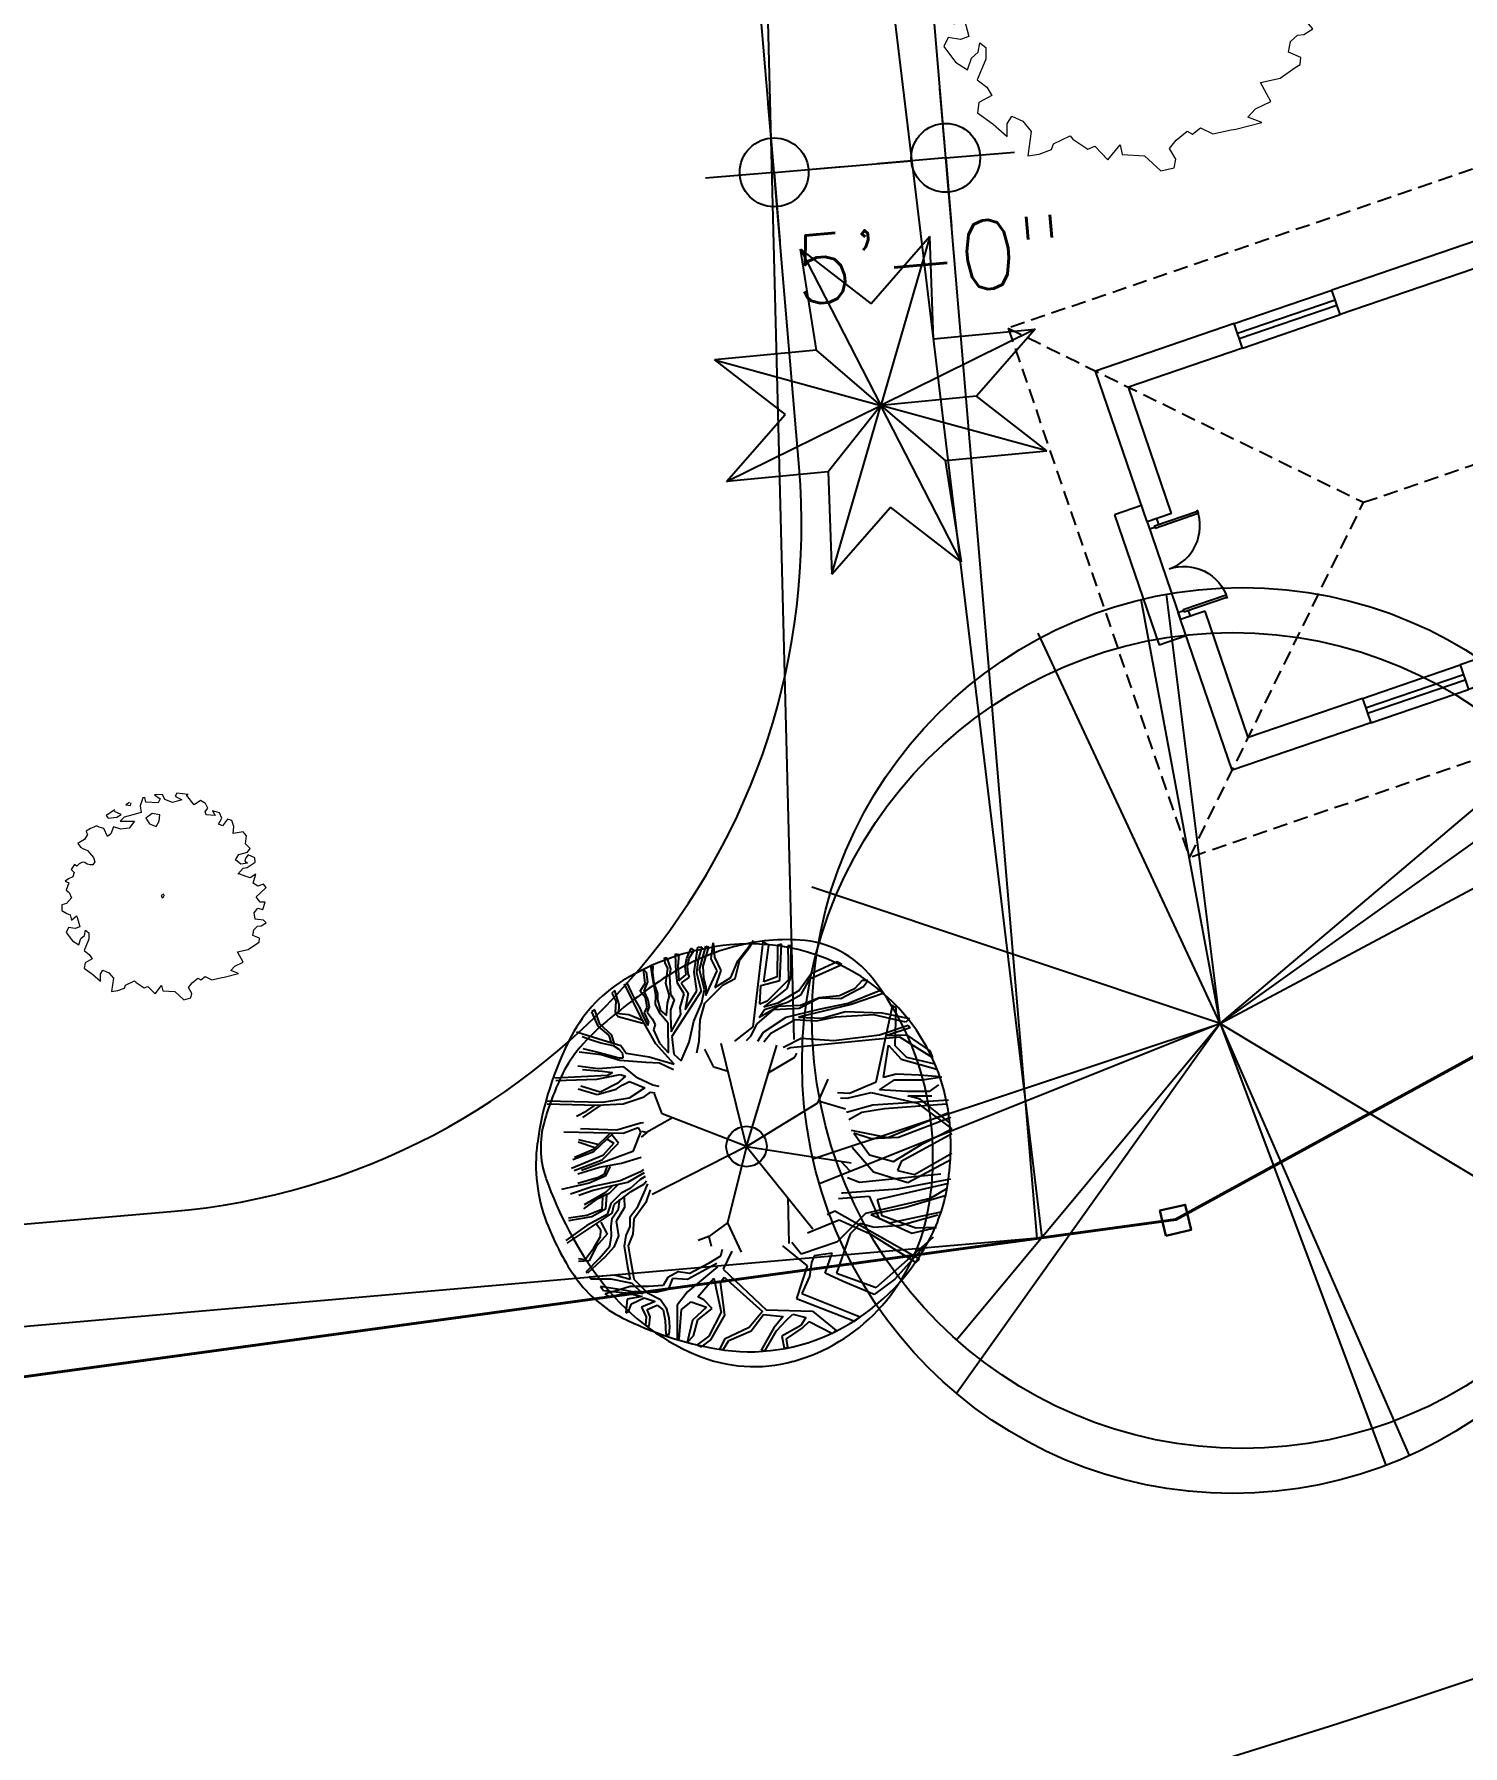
# Model space of a CAD drawing. Extents: x 2080 to 102399, y 2071 to 93424.
# Drawn here: x 82793 to 83291, y 75197 to 75793 of the extents above; entities that cross this region are included whole.
import ezdxf

# ---------------------------------------------------------------- set-up
doc = ezdxf.new("R2010")
doc.units = 0
doc.header["$LTSCALE"] = 20
doc.header["$MEASUREMENT"] = 0
doc.header["$PDMODE"] = 34
doc.header["$PDSIZE"] = 5
doc.linetypes.add('CENTERX2', pattern=[4, 2.5, -0.5, 0.5, -0.5])
doc.linetypes.add('HIDDEN', pattern=[0.375, 0.25, -0.125])
for name, color, linetype, lineweight in [('ASPHALT', 9, 'CENTERX2', 25), ('fence', 13, 'FENCELINE2', 40), ('Mango tree', 96, 'Continuous', 5), ('sappotta', 114, 'Continuous', 5), ('STONE', 2, 'Continuous', 30)]:
    doc.layers.add(name, color=color, linetype=linetype, lineweight=lineweight)
doc.layers.add('correct', color=230, linetype='Continuous', plot=False)
for name, color, linetype in [('DIMLINE', 254, 'Continuous'), ('DOOR', 1, 'Continuous'), ('proposed tree', 3, 'Continuous'), ('Roof lilne', 31, 'Continuous'), ('wall', 13, 'Continuous'), ('WINDOW', 4, 'Continuous'), ('window sill', 5, 'Continuous')]:
    doc.layers.add(name, color=color, linetype=linetype)
doc.styles.add('STYLE1', font='romans.shx')
doc.linetypes.add('FENCELINE2', pattern='A,0.25,-0.1,[132,ltypeshp.shx,S=0.1,R=0,X=-0.1,Y=0],-0.1,1', length=1.45)
doc.dimstyles.get("Standard").update_dxf_attribs({"dimtxt": 24, "dimasz": 12, "dimexe": 0.18, "dimexo": 0.0625, "dimgap": 0, "dimtad": 1, "dimzin": 1, "dimdsep": 46, "dimlunit": 4, "dimtxsty": 'STYLE1', "dimblk": 'BLK', "dimcen": 0, "dimse1": 1, "dimse2": 1, "dimclrt": 3, "dimazin": 0, "dimtfac": 1, "dimtix": 1, "dimtmove": 2, "dimatfit": 3, "dimldrblk": 'BLK', "dimfxl": 1, "dimtolj": 1, "dimtzin": 0, "dimarcsym": 0})

# ---------------------------------------------------------------- blocks, each defined once
blk = doc.blocks.new('NEEM')
at = {"layer": 'sappotta', "linetype": 'Continuous'}
for p, q in [((0.003, 1.132), (-0.083, 1.127)), ((-0.083, 1.127), (-0.023, 1.083)), ((0.03, 1.077), (0.003, 1.132)), ((0.162, 1.144), (0.142, 1.112)), ((0.283, 1.13), (0.162, 1.144)), ((0.267, 1.123), (0.283, 1.13)), ((0.351, 1.016), (0.267, 1.123)), ((-0.359, 1.043), (-0.396, 1.016)), ((-0.396, 1.016), (-0.345, 1.011)), ((-0.345, 1.011), (-0.34, 1.039)), ((-0.213, 1.092), (-0.242, 1.007)), ((-0.191, 1.099), (-0.213, 1.092)), ((-0.177, 1.048), (-0.191, 1.099)), ((-0.043, 1.039), (-0.177, 1.048)), ((-0.023, 1.083), (-0.043, 1.039)), ((0.114, 1.043), (0.03, 1.077)), ((0.216, 1.072), (0.114, 1.043)), ((0.142, 1.112), (0.216, 1.072)), ((0.421, 1.063), (0.351, 1.016)), ((0.473, 1.03), (0.421, 1.063)), ((0.501, 0.982), (0.473, 1.03)), ((-0.517, 0.963), (-0.614, 0.901)), ((-0.521, 0.945), (-0.521, 0.945)), ((-0.449, 0.913), (-0.521, 0.945)), ((-0.494, 0.884), (-0.449, 0.913)), ((-0.23, 0.935), (-0.32, 0.906)), ((-0.242, 1.007), (-0.23, 0.935)), ((-0.108, 0.922), (-0.177, 0.872)), ((-0.027, 0.908), (-0.108, 0.922)), ((0.472, 0.942), (0.501, 0.982)), ((0.483, 0.908), (0.472, 0.942)), ((0.551, 0.95), (0.581, 0.9)), ((0.627, 0.928), (0.551, 0.95)), ((0.654, 0.87), (0.627, 0.928)), ((-0.614, 0.901), (-0.589, 0.87)), ((-0.589, 0.87), (-0.494, 0.884)), ((-0.415, 0.884), (-0.459, 0.839)), ((-0.459, 0.839), (-0.303, 0.837)), ((-0.32, 0.906), (-0.415, 0.884)), ((-0.303, 0.837), (-0.361, 0.762)), ((-0.177, 0.872), (-0.139, 0.809)), ((-0.067, 0.78), (-0.034, 0.839)), ((-0.034, 0.839), (-0.027, 0.908)), ((0.581, 0.9), (0.483, 0.908)), ((0.616, 0.806), (0.654, 0.87)), ((0.715, 0.86), (0.66, 0.788)), ((0.762, 0.844), (0.715, 0.86)), ((0.783, 0.779), (0.762, 0.844)), ((-0.783, 0.757), (-0.83, 0.729)), ((-0.83, 0.729), (-0.826, 0.714)), ((-0.826, 0.714), (-0.818, 0.692)), ((-0.749, 0.774), (-0.783, 0.757)), ((-0.717, 0.789), (-0.749, 0.774)), ((-0.689, 0.772), (-0.717, 0.789)), ((-0.638, 0.758), (-0.689, 0.772)), ((-0.598, 0.672), (-0.638, 0.758)), ((-0.533, 0.776), (-0.562, 0.699)), ((-0.452, 0.75), (-0.533, 0.776)), ((-0.361, 0.762), (-0.452, 0.75)), ((-0.139, 0.809), (-0.067, 0.78)), ((0.66, 0.788), (0.616, 0.806)), ((0.776, 0.704), (0.783, 0.779)), ((0.888, 0.723), (0.776, 0.704)), ((0.924, 0.679), (0.888, 0.723)), ((-0.892, 0.613), (-0.923, 0.594)), ((-0.85, 0.638), (-0.892, 0.613)), ((-0.818, 0.692), (-0.85, 0.638)), ((-0.562, 0.699), (-0.598, 0.672)), ((0.913, 0.591), (0.924, 0.679)), ((-0.923, 0.594), (-0.895, 0.555)), ((-0.895, 0.555), (-0.868, 0.54)), ((-0.868, 0.54), (-0.818, 0.517)), ((-0.818, 0.517), (-0.752, 0.44)), ((0.964, 0.541), (0.913, 0.591)), ((0.934, 0.5), (0.964, 0.541)), ((-0.752, 0.44), (-0.735, 0.394)), ((0.804, 0.415), (0.84, 0.475)), ((0.86, 0.367), (0.804, 0.415)), ((0.84, 0.475), (0.934, 0.5)), ((0.917, 0.437), (0.904, 0.404)), ((0.942, 0.471), (0.917, 0.437)), ((1.014, 0.439), (0.942, 0.471)), ((1.018, 0.389), (1.014, 0.439)), ((-0.96, 0.366), (-0.994, 0.31)), ((-0.994, 0.31), (-0.961, 0.275)), ((-0.935, 0.345), (-0.96, 0.366)), ((-0.908, 0.372), (-0.935, 0.345)), ((-0.87, 0.389), (-0.908, 0.372)), ((-0.846, 0.386), (-0.87, 0.389)), ((-0.821, 0.367), (-0.846, 0.386)), ((-0.788, 0.359), (-0.821, 0.367)), ((-0.757, 0.361), (-0.788, 0.359)), ((-0.735, 0.394), (-0.757, 0.361)), ((0.829, 0.259), (0.888, 0.326)), ((0.933, 0.378), (0.86, 0.367)), ((0.888, 0.326), (0.93, 0.332)), ((0.904, 0.404), (0.933, 0.378)), ((0.93, 0.332), (1.018, 0.389)), ((-1.023, 0.208), (-1.062, 0.182)), ((-0.978, 0.229), (-1.023, 0.208)), ((-0.961, 0.275), (-0.978, 0.229)), ((0.838, 0.262), (0.829, 0.259)), ((0.931, 0.228), (0.838, 0.262)), ((0.962, 0.217), (0.931, 0.228)), ((1.025, 0.259), (0.962, 0.217)), ((0.996, 0.16), (1.025, 0.259)), ((-1.062, 0.182), (-1.02, 0.162)), ((-1.02, 0.162), (-1.049, 0.084)), ((1.046, 0.129), (0.996, 0.16)), ((1.109, 0.149), (1.046, 0.129)), ((1.074, 0.049), (1.137, 0.114)), ((1.137, 0.114), (1.109, 0.149)), ((-1.049, 0.084), (-1.017, 0.059)), ((-1.017, 0.059), (-0.991, -0.002)), ((0.02, 0.041), (-0.009, 0.024)), ((-0.009, 0.024), (0, 0)), ((0, 0), (0.014, 0.011)), ((0.014, 0.011), (0.027, 0.031)), ((1.029, 0.011), (1.074, 0.049)), ((1.074, -0.047), (1.029, 0.011)), ((-1.097, -0.077), (-1.098, -0.14)), ((-1.048, -0.062), (-1.097, -0.077)), ((-0.991, -0.002), (-1.048, -0.062)), ((1.129, -0.047), (1.074, -0.047)), ((1.1, -0.129), (1.129, -0.047)), ((-1.098, -0.14), (-1.044, -0.173)), ((-1.044, -0.173), (-1.007, -0.185)), ((-1.007, -0.185), (-0.992, -0.244)), ((-0.992, -0.244), (-0.937, -0.198)), ((-0.937, -0.198), (-0.93, -0.213)), ((1.007, -0.166), (1.046, -0.114)), ((1.016, -0.234), (1.007, -0.166)), ((1.046, -0.114), (1.1, -0.129)), ((-0.93, -0.213), (-0.902, -0.318)), ((1.11, -0.243), (1.016, -0.234)), ((1.083, -0.306), (1.137, -0.273)), ((1.137, -0.273), (1.11, -0.243)), ((-1.025, -0.325), (-1.052, -0.378)), ((-1.052, -0.378), (-0.982, -0.471)), ((-0.953, -0.336), (-1.025, -0.325)), ((-0.902, -0.318), (-0.953, -0.336)), ((-0.848, -0.411), (-0.837, -0.355)), ((-0.837, -0.355), (-0.803, -0.383)), ((-0.803, -0.383), (-0.803, -0.452)), ((0.992, -0.411), (1.004, -0.349)), ((1.004, -0.349), (1.045, -0.311)), ((1.045, -0.311), (1.083, -0.306)), ((-0.982, -0.471), (-0.91, -0.516)), ((-0.91, -0.516), (-0.888, -0.446)), ((-0.888, -0.446), (-0.848, -0.411)), ((-0.803, -0.452), (-0.853, -0.576)), ((0.943, -0.565), (1.032, -0.503)), ((1.066, -0.443), (0.992, -0.411)), ((1.032, -0.503), (1.061, -0.484)), ((1.061, -0.484), (1.066, -0.443)), ((-0.853, -0.576), (-0.797, -0.619)), ((0.826, -0.591), (0.943, -0.565)), ((0.887, -0.704), (0.826, -0.591)), ((-0.766, -0.668), (-0.844, -0.71)), ((-0.797, -0.619), (-0.766, -0.668)), ((0.797, -0.747), (0.887, -0.704)), ((-0.844, -0.71), (-0.852, -0.77)), ((-0.852, -0.77), (-0.758, -0.838)), ((-0.676, -0.836), (-0.649, -0.791)), ((-0.649, -0.791), (-0.582, -0.82)), ((0.751, -0.797), (0.797, -0.747)), ((0.834, -0.828), (0.751, -0.797)), ((-0.758, -0.838), (-0.675, -0.912)), ((-0.675, -0.912), (-0.676, -0.836)), ((-0.582, -0.82), (-0.534, -0.881)), ((-0.534, -0.881), (-0.554, -1.025)), ((-0.401, -0.955), (-0.302, -0.907)), ((-0.302, -0.907), (-0.286, -0.926)), ((0.327, -0.932), (0.391, -0.879)), ((0.391, -0.879), (0.423, -0.897)), ((0.423, -0.897), (0.47, -0.86)), ((0.47, -0.86), (0.543, -0.896)), ((0.543, -0.896), (0.652, -0.871)), ((0.652, -0.871), (0.68, -0.867)), ((0.68, -0.867), (0.834, -0.828)), ((-0.486, -1.015), (-0.413, -0.988)), ((-0.413, -0.988), (-0.401, -0.955)), ((-0.286, -0.926), (-0.197, -0.986)), ((-0.197, -0.986), (-0.157, -0.969)), ((-0.157, -0.969), (-0.078, -1.049)), ((-0.078, -1.049), (-0.006, -0.96)), ((-0.006, -0.96), (0.006, -1.017)), ((0.287, -0.982), (0.327, -0.932)), ((0.324, -1.046), (0.287, -0.982)), ((-0.554, -1.025), (-0.486, -1.015)), ((0.006, -1.017), (0.139, -1.026)), ((0.139, -1.026), (0.236, -1.115)), ((0.236, -1.115), (0.314, -1.096)), ((0.314, -1.096), (0.324, -1.046))]:
    blk.add_line(p, q, dxfattribs=at)
blk = doc.blocks.new('BLK')
for q in [(0, 2), (-2, 0), (0, -2), (2, 0)]:
    blk.add_line((0, 0), q)
blk.add_circle((0, 0), 1)
blk = doc.blocks.new('*D338')
at = {"layer": 'Defpoints', "color": 0, "linetype": 'Continuous', "ltscale": 0.5, "transparency": 16777216}
for p in [(83111.01, 75750), (83111.01, 75750), (83051.22, 75744.94)]:
    blk.add_point(p, dxfattribs=at)
at = {"layer": 'DIMLINE', "color": 0, "linetype": 'Continuous', "lineweight": -2, "ltscale": 0.5, "transparency": 16777216}
blk.add_line((83063.18, 75745.95), (83099.05, 75748.99), dxfattribs=at)
at = {"layer": 'DIMLINE', "color": 0, "linetype": 'Continuous', "lineweight": -2, "ltscale": 0.5, "transparency": 16777216, "xscale": 12, "yscale": 12, "zscale": 12}
for p, rotation in [((83111.01, 75750), 4.83847696206298), ((83051.22, 75744.94), 184.838476962063)]:
    blk.add_blockref('BLK', p, dxfattribs=dict(at, rotation=rotation))
at = {"layer": 'DIMLINE', "color": 3, "linetype": 'Continuous', "ltscale": 0.5, "transparency": 16777216, "insert": (83105.24, 75714.59), "char_height": 24, "attachment_point": 5, "rotation": 4.83848, "style": 'STYLE1'}
blk.add_mtext('\\A1;5\'-0"', dxfattribs=at)
blk = doc.blocks.new('T3')
at = {"color": 3, "linetype": 'Continuous'}
blk.add_circle((0.0075, -0.0006), 0.0467, dxfattribs=at)
for centre, radius, start, end in [((0.1024, -0.0008), 0.4778, 86.5891, 106.3683), ((0.1171, 0.2465), 0.2301, 38.2099, 86.5855), ((0.0278, -0.1235), 0.5914, 95.7743, 119.9478), ((0.1287, -0.0904), 0.5712, 106.3689, 124.4478), ((0.0157, -0.0047), 0.472, 51.5393, 95.7734), ((-0.1006, 0.0992), 0.3344, 119.9475, 152.2845), ((0.7005, -0.9241), 1.5821, 124.4458, 130.3031), ((-0.2125, -0.013), 0.6496, 9.9831, 38.21), ((0.0312, 0.0148), 0.4471, 6.0223, 51.5393), ((-0.029, -0.0639), 0.4542, 130.3005, 141.2454), ((0.263, -0.0918), 0.745, 152.2851, 172.4004), ((-0.1535, 0.036), 0.2946, 141.2444, 154.9906), ((0.2312, -0.1435), 0.7191, 154.9924, 163.7785), ((-0.2858, -0.0259), 0.724, 358.8883, 9.9833), ((-0.2526, -0.0027), 0.2152, 163.7797, 199.3828), ((-0.0951, 0.0014), 0.5742, 350.2301, 6.0232), ((-0.1071, -0.0424), 0.3717, 172.3996, 201.0285), ((0.3677, 0.2155), 0.8728, 199.3819, 216.8466), ((-0.198, -0.0276), 0.6362, 347.0493, 358.8877), ((0.0738, -0.0277), 0.4027, 331.3474, 350.2303), ((0.1608, 0.0605), 0.6586, 201.0235, 207.8216), ((-0.0191, -0.0688), 0.4527, 316.7622, 347.0499), ((-0.0112, 0.0188), 0.4996, 296.8801, 331.348), ((0.0248, -0.0113), 0.5049, 207.8204, 215.5805), ((-0.1491, -0.1357), 0.2911, 215.5851, 243.3801), ((0.1028, 0.0169), 0.5417, 216.8467, 247.0462), ((0.0032, -0.0897), 0.4221, 285.3686, 316.7631), ((0.0747, 0.311), 0.7907, 243.3844, 260.1468), ((0.015, -0.0329), 0.4417, 260.1457, 296.8807), ((0.0246, -0.1677), 0.3412, 247.0472, 285.3699)]:
    blk.add_arc(centre, radius, start, end, dxfattribs=at)
blk = doc.blocks.new('A$C7C302BA0')
at = {"color": 102}
for p, q in [((-5, 108.6), (4.2, 120.5)), ((1.5, 116.2), (4.2, 120.5)), ((-48.1, 110.4), (-46.6, 110.4)), ((-47.7, 107.5), (-48.1, 110.4)), ((-46.6, 110.4), (-44.4, 104)), ((-41.5, 112.7), (-39.6, 112.3)), ((-41.1, 101.6), (-41.5, 112.7)), ((-39.6, 112.3), (-40.2, 105.5)), ((-34.9, 110.2), (-32.4, 116)), ((-30.8, 114.7), (-33.8, 110)), ((-32.4, 116), (-30.8, 114.7)), ((-30.6, 102), (-28.5, 116.6)), ((-28.5, 116.6), (-26.2, 116.8)), ((-26.2, 116.8), (-28.3, 109.4)), ((-27.5, 103.4), (-23.8, 117.2)), ((-22.3, 116.8), (-25.6, 105.5)), ((-23.8, 117.2), (-22.3, 116.8)), ((-20.7, 109.8), (-19.6, 119.1)), ((-19.6, 119.1), (-18.8, 110.8)), ((-18.8, 110.8), (-15.1, 103)), ((-3.9, 109.2), (1.5, 116.2)), ((3.9, 70), (9.7, 119.6)), ((13.1, 117.8), (9.6, 120.2)), ((10.2, 96.3), (13.1, 117.8)), ((18.1, 117.8), (17.9, 99.3)), ((20.5, 118.4), (18.1, 117.8)), ((19.6, 97.2), (20.5, 118.4)), ((24.3, 117.5), (24.6, 97.5)), ((26.1, 117.5), (24.3, 117.5)), ((26.1, 99.6), (26.1, 117.5)), ((-60.4, 103.6), (-58.8, 102)), ((-59.4, 95.6), (-60.4, 103.6)), ((-58.8, 102), (-58, 96.4)), ((-56.1, 106.1), (-54.9, 105.5)), ((-55.1, 99.3), (-56.1, 106.1)), ((-54.9, 105.5), (-55.1, 101.6)), ((-55.1, 101.6), (-54.2, 95.6)), ((-46, 104.2), (-47.7, 107.5)), ((-47.2, 95.6), (-46, 104.2)), ((-44.4, 104), (-45, 99.7)), ((-40.4, 95.6), (-41.1, 101.6)), ((-40.2, 105.5), (-39.8, 100.5)), ((-39.8, 100.5), (-39.6, 97)), ((-39.6, 97), (-35.3, 100.7)), ((-35.9, 105.3), (-34.9, 110.2)), ((-35.3, 100.7), (-35.9, 105.3)), ((-33.8, 110), (-34.7, 105.3)), ((-34.7, 105.3), (-34.3, 101.2)), ((-34.3, 101.2), (-33.6, 99.1)), ((-29.1, 91.1), (-30.6, 102)), ((-28.3, 109.4), (-29.3, 101.8)), ((-29.3, 101.8), (-26.6, 90.9)), ((-24.6, 91.9), (-27.5, 103.4)), ((-25.6, 105.5), (-25.2, 98.5)), ((-23.8, 88.4), (-17.2, 102.8)), ((-17.2, 102.8), (-20.7, 109.8)), ((-15.1, 103), (-18.6, 93.1)), ((-9.1, 98.9), (-5, 108.6)), ((-6.6, 98.4), (-3.9, 109.2)), ((37.9, 101), (30.8, 91.3)), ((37, 98.1), (55.9, 106.6)), ((53, 108.1), (37.9, 101)), ((55.9, 106.6), (53, 108.1)), ((-77, 91.3), (-78.8, 89.7)), ((-74.5, 83), (-77, 91.3)), ((-61.7, 75.2), (-71.5, 95.2)), ((-70.3, 96.2), (-67.6, 90.4)), ((-67.6, 90.4), (-65.4, 86.1)), ((-62.3, 90.9), (-59.4, 95.6)), ((-59.2, 86.9), (-62.3, 90.9)), ((-59.2, 93.5), (-60.2, 90.9)), ((-60.2, 90.9), (-57.7, 85.9)), ((-58, 96.4), (-59.2, 93.5)), ((-53, 88.6), (-55.1, 99.3)), ((-54.2, 95.6), (-52.2, 89.6)), ((-45, 88.2), (-47.2, 95.6)), ((-45, 99.7), (-44.4, 89.2)), ((-26.6, 90.9), (-43.7, 64.3)), ((-36.5, 89.4), (-40.4, 95.6)), ((-33.6, 99.1), (-38.2, 95.8)), ((-38.2, 95.8), (-34.1, 89.8)), ((-35.9, 80.1), (-29.1, 91.1)), ((-26.2, 84.3), (-24.6, 91.9)), ((-25.2, 98.5), (-23.8, 93.3)), ((-24.4, 83.8), (-13.6, 94.6)), ((-23.8, 93.3), (-23.8, 88.4)), ((-18.6, 93.1), (-9.1, 98.9)), ((-13.6, 94.6), (-6.6, 98.4)), ((7.8, 83.3), (8.4, 94.2)), ((8.4, 94.2), (19.6, 97.2)), ((17.9, 99.3), (10.2, 96.3)), ((10.2, 81.6), (23.8, 92.5)), ((24.6, 97.5), (12.2, 85.1)), ((30.8, 91.3), (18.4, 83.9)), ((23.8, 92.5), (26.1, 99.6)), ((32, 88.9), (37, 98.1)), ((63.3, 92.2), (54.4, 88.1)), ((55.3, 86.6), (68.6, 93.7)), ((59.5, 83.9), (77.8, 91.3)), ((67.7, 97.2), (63.3, 92.2)), ((71, 97.2), (67.7, 97.2)), ((68.6, 93.7), (71, 97.2)), ((77.8, 91.3), (80.1, 89.5)), ((-78.8, 89.7), (-76.6, 85)), ((-76.6, 85), (-76.8, 78.4)), ((-74.7, 77.6), (-74.5, 83)), ((-65.4, 86.1), (-62.5, 81)), ((-62.5, 81), (-60.6, 76.4)), ((-59.8, 78.3), (-58.2, 81.6)), ((-58.2, 81.6), (-59.2, 86.9)), ((-56.9, 81.8), (-58.2, 78.5)), ((-57.7, 85.9), (-56.9, 81.8)), ((-53.2, 83), (-53, 88.6)), ((-50.3, 77.5), (-53.2, 83)), ((-52.2, 89.6), (-52.2, 85.9)), ((-52.2, 85.9), (-50.3, 79.5)), ((-46.8, 76.6), (-46.2, 83.9)), ((-46.2, 83.9), (-45, 88.2)), ((-44.4, 89.2), (-42.3, 85.9)), ((-42.3, 85.9), (-44.4, 79.9)), ((-38.8, 81.4), (-36.5, 89.4)), ((-38.4, 77.3), (-38.8, 81.4)), ((-34.1, 89.8), (-35.9, 80.1)), ((-30.8, 73.4), (-26.2, 84.3)), ((-27.1, 74.1), (-24.4, 83.8)), ((18.7, 81.9), (7.5, 75.4)), ((12.2, 85.1), (7.8, 83.3)), ((18.4, 83.9), (10.2, 81.6)), ((10.5, 80.1), (24, 84.5)), ((16.1, 80.1), (30.8, 81)), ((31.7, 82.4), (18.7, 81.9)), ((23.2, 75.7), (42.6, 80.4)), ((24, 84.5), (32, 88.9)), ((61.2, 83), (30.5, 75.7)), ((30.8, 81), (42.6, 86.9)), ((42.6, 86.9), (31.7, 82.4)), ((54.4, 88.1), (42.6, 86.9)), ((42.6, 86.9), (55.3, 86.6)), ((42.6, 80.4), (59.5, 83.9)), ((80.1, 89.5), (61.2, 83)), ((75.9, 37.9), (85.6, 83.1)), ((87.6, 81.2), (85.6, 82.2)), ((87.1, 58.8), (87.6, 81.2)), ((-88.9, 80), (-90.7, 78.8)), ((-90.7, 78.8), (-87, 70.3)), ((-85.8, 71.5), (-88.9, 80)), ((-87, 70.3), (-80.6, 64.9)), ((-78.8, 65.1), (-85.8, 71.5)), ((-76.8, 78.4), (-75.1, 76)), ((-75.1, 76), (-60.6, 72.1)), ((-68.9, 77), (-74.7, 77.6)), ((-60.8, 73.7), (-68.9, 77)), ((-53.1, 60), (-61.7, 75.2)), ((-60.6, 76.4), (-57.7, 70.7)), ((-57.1, 72.7), (-59.8, 78.3)), ((-58.2, 78.5), (-55.3, 74.6)), ((-57.7, 70.7), (-57.1, 72.7)), ((-55.3, 74.6), (-53.4, 71.3)), ((-53.4, 71.3), (-54.5, 68.2)), ((-50.3, 79.5), (-46.8, 76.6)), ((-45.8, 72.1), (-50.3, 77.5)), ((-45.6, 54.8), (-45.8, 72.1)), ((-44.4, 79.9), (-44.4, 76)), ((-44.4, 76), (-44.1, 67)), ((-44.1, 67), (-38.4, 77.3)), ((-33.6, 61), (-30.8, 73.4)), ((-27.7, 61.7), (-27.1, 74.1)), ((2.5, 64.5), (6.3, 71.8)), ((6.3, 71.8), (16.1, 80.1)), ((7.5, 75.4), (10.5, 80.1)), ((9.9, 66.8), (23.2, 75.7)), ((28.5, 74.2), (14.3, 66.2)), ((40.6, 73.3), (28.5, 74.2)), ((30.5, 75.7), (44.1, 75.1)), ((52.1, 75.7), (40.6, 73.3)), ((44.1, 75.1), (58, 78.9)), ((74.5, 77.1), (52.1, 75.7)), ((58, 78.9), (79.2, 78.3)), ((93.4, 72.7), (74.5, 77.1)), ((77.8, 65.3), (94.6, 70.9)), ((79.2, 78.3), (95.5, 74.8)), ((95.5, 74.8), (93.4, 72.7)), ((94.6, 70.9), (95.8, 69.5)), ((-99.6, 67.1), (-83.9, 62.2)), ((-90.7, 62.2), (-96.3, 64.1)), ((-85.2, 60.4), (-90.7, 62.2)), ((-77.9, 58.9), (-85.2, 60.4)), ((-83.9, 62.2), (-73.6, 59)), ((-80.6, 64.9), (-79.2, 60.6)), ((-77.4, 60.4), (-78.8, 65.1)), ((-54.5, 68.2), (-50.9, 60.4)), ((-50.9, 60.4), (-45.6, 54.8)), ((-43.7, 64.3), (-42.5, 54)), ((-38.2, 50.1), (-33.6, 61)), ((-29, 54.8), (-27.7, 61.7)), ((0, 0), (-14.8, 60.2)), ((-6.9, 61.6), (3.9, 70)), ((0.1, 62), (2.5, 64.5)), ((6.6, 61.6), (9.9, 66.8)), ((14.3, 66.2), (10.1, 61.1)), ((22, 58.3), (32, 63.3)), ((25.8, 57.9), (89.5, 64.2)), ((32, 63.3), (51.2, 62.1)), ((51.2, 62.1), (77.8, 65.3)), ((95.8, 69.5), (82.2, 65)), ((82.2, 65), (93.7, 65.3)), ((89.5, 64.2), (109, 52)), ((93.7, 65.3), (107.3, 55.9)), ((-85, 53.6), (-97.9, 55.2)), ((-95.9, 57.3), (-86.2, 55)), ((-86.2, 55), (-74.6, 51.9)), ((-74.2, 50.3), (-85, 53.6)), ((-74.6, 56.7), (-77.9, 58.9)), ((-72.4, 54.4), (-74.6, 56.7)), ((-74.6, 51.9), (-72.2, 51.9)), ((-59, 49.2), (-74.2, 50.3)), ((-73.6, 59), (-70.4, 54.6)), ((-72.2, 51.9), (-72.4, 54.4)), ((-70.4, 54.6), (-56.9, 52.5)), ((-56.9, 52.5), (-42.3, 48.2)), ((-42.3, 48.2), (-53.1, 60)), ((-42.5, 54), (-38.2, 50.1)), ((-19.2, 46.4), (-24.4, 56.9)), ((0, 0), (17.8, 59.3)), ((13, 43.3), (28.3, 52.2)), ((21.5, 58.1), (22, 58.3)), ((23.9, 57.2), (25.8, 57.9)), ((28.3, 52.2), (29.5, 54.5)), ((80.3, 40.4), (83.2, 59.3)), ((83.2, 59.3), (90.5, 51.1)), ((93.9, 52), (87.1, 58.8)), ((90.5, 51.1), (111.4, 45.2)), ((110.4, 48.1), (93.9, 52)), ((107.3, 55.9), (108.9, 52.1)), ((-81.3, 41.5), (-112.3, 39.9)), ((-86.8, 45.4), (-98.8, 47)), ((-96, 45), (-84.6, 44.1)), ((-87.6, 39.3), (-74, 42.1)), ((-71.9, 46.6), (-86.8, 45.4)), ((-84.6, 44.1), (-78.5, 43.3)), ((-78.5, 43.3), (-81.3, 41.5)), ((-70.9, 41.1), (-75.8, 36.8)), ((-74, 42.1), (-70.9, 41.1)), ((-63.6, 39.9), (-71.9, 46.6)), ((-50.9, 48.7), (-59, 49.2)), ((-42.8, 44.9), (-50.9, 48.7)), ((-42.8, 44.8), (-42.8, 44.9)), ((-10.8, 43.8), (-19.2, 46.4)), ((87.6, 42.3), (80.3, 40.4)), ((101.2, 41.8), (87.6, 42.3)), ((113.6, 40.7), (101.2, 41.8)), ((103.1, 38.9), (114.3, 40.8)), ((-111.7, 38.6), (-87.6, 39.3)), ((-98.6, 33.7), (-87.4, 30.3)), ((-85.6, 31.7), (-97, 35.2)), ((-87.4, 30.3), (-76.4, 33.5)), ((-75.8, 36.8), (-85.6, 31.7)), ((-76.4, 33.5), (-72.8, 35.8)), ((-72.8, 35.8), (-68.5, 38)), ((-59.5, 34.2), (-68.7, 28.2)), ((-68.5, 38), (-59.5, 34.2)), ((-54.8, 35.8), (-63.6, 39.9)), ((-59.9, 29.1), (-56.2, 31.7)), ((-56.2, 31.7), (-53.4, 31.4)), ((-51.1, 35), (-54.8, 35.8)), ((-49.3, 19.1), (-53.8, 30.7)), ((41.7, 25.5), (47.8, 39.4)), ((53.3, 31.6), (60.3, 31.1)), ((58.9, 28.2), (73, 31.6)), ((60.3, 31.1), (75.9, 37.9)), ((73, 31.6), (100.2, 25.3)), ((77.8, 33.1), (86.6, 38.9)), ((93.9, 32.1), (77.8, 33.1)), ((86.6, 38.9), (103.1, 38.9)), ((107, 32.1), (93.9, 32.1)), ((112.4, 36), (107, 32.1)), ((-84.4, 25.8), (-117.2, 26.4)), ((-116.8, 25), (-87.6, 24.2)), ((-99.6, 17.7), (-93.4, 20.8)), ((-85.6, 24), (-96, 17)), ((-93.4, 20.8), (-88.7, 24.2)), ((-87.6, 24.2), (-72.3, 25)), ((-68.7, 28.2), (-84.4, 25.8)), ((-72.3, 25), (-59.9, 29.1)), ((0, 0), (41.7, 25.5)), ((42.2, 26.6), (57.9, 22)), ((55.1, 28.4), (58.9, 28.2)), ((57.9, 22), (57.9, 22)), ((58.6, 20), (73.9, 24.3)), ((80.8, 21.9), (67.6, 19.9)), ((73.9, 24.3), (118.2, 27.2)), ((117.2, 24.8), (80.8, 21.9)), ((94.4, 29.7), (108.5, 29.7)), ((101.7, 27.7), (94.4, 29.7)), ((100.2, 25.3), (120.2, 10.2)), ((119.2, 13.6), (101.7, 27.7)), ((-76, 9.6), (-97.2, 10.2)), ((-62, 13.6), (-76, 9.6)), ((-72.2, 7.7), (-63.5, 11.1)), ((-63.5, 11.1), (-62.1, 8.3)), ((-60.4, 13.7), (-62, 13.6)), ((-43.3, 16.8), (-58.6, 8.1)), ((0, 0), (-49.3, 19.1)), ((67.6, 19.9), (60, 15.5)), ((82.7, 5.3), (118.2, 19.9)), ((119.7, 17), (89, 5.3)), ((103.1, 1.5), (120.2, 10.2)), ((-107, 8.5), (-72.2, 7.7)), ((-98.5, 2.6), (-88.3, -0.8)), ((-87, 1.1), (-98.1, 3.9)), ((-79.6, 7.9), (-89.6, -1.8)), ((-89.4, -2.9), (-78.1, 7.7)), ((-84.5, -7.8), (-75, 1.8)), ((-77.7, 1.8), (-84.1, -5.4)), ((-81.5, 4.3), (-77.7, 1.8)), ((-75, 1.8), (-78.8, 6.8)), ((-62.1, 8.3), (-66.5, -2.9)), ((-58.4, 8.2), (-61.7, 5.4)), ((-58.6, 8.1), (-61.3, 8.7)), ((0, 0), (-55.2, -28.1)), ((0, 0), (-11.1, -44.7)), ((0, 0), (61.2, -9.6)), ((0, 0), (38.9, -48.2)), ((61.2, 9.5), (82.7, 5.3)), ((62.8, 7.8), (72, -4.9)), ((73, 4.4), (62.8, 7.8)), ((89, 5.3), (73, 4.4)), ((86.1, -8.8), (103.1, 1.5)), ((120.2, 7.3), (90.5, -8.8)), ((-84.1, -5.4), (-102.5, -12.9)), ((-101.7, -7.6), (-89.4, -2.9)), ((-101, -14.1), (-84.5, -7.8)), ((-89.6, -1.8), (-100.8, -6.5)), ((-66.5, -2.9), (-96.6, -14.1)), ((-86, -12.2), (-73.1, -9.9)), ((-73.1, -9.9), (-61.6, -6.3)), ((55.2, -8.6), (60.3, -14.2)), ((74.4, -15.1), (61.9, -0.6)), ((72, -4.9), (86.1, -8.8)), ((90.5, -8.8), (88.5, -14.1)), ((119.7, -7.8), (94.4, -21.4)), ((98.3, -16.5), (120.2, -3.9)), ((-98.7, -16), (-86, -12.2)), ((-98.7, -21.5), (-86.6, -18)), ((-82.8, -17.5), (-92.2, -21.5)), ((-86.6, -18), (-83.1, -16)), ((-83.1, -16), (-81.3, -11.4)), ((-79.8, -11.7), (-82.8, -17.5)), ((-62, -14.9), (-73.9, -20.2)), ((-60, -15.5), (-69.6, -21.1)), ((-62.5, -19.5), (-68.1, -24.6)), ((-59.4, -17.6), (-62.5, -19.5)), ((-60.4, -13.6), (-62, -14.9)), ((59.2, -18.3), (66.2, -20.9)), ((66.2, -20.9), (113.8, -16)), ((94.4, -21.4), (74.4, -15.1)), ((88.5, -14.1), (98.3, -16.5)), ((88.5, -24.8), (119.7, -19)), ((-92.2, -21.5), (-108.4, -25.3)), ((-89.8, -23.5), (-103, -27.9)), ((-89.8, -25.9), (-98.2, -28.7)), ((-82.5, -26.9), (-95.1, -34.2)), ((-73.9, -20.2), (-89.8, -23.5)), ((-81.2, -23.6), (-89.8, -25.9)), ((-80.5, -27.6), (-88.3, -31.2)), ((-84.3, -29.9), (-84.8, -37)), ((-78.4, -23.1), (-82.5, -26.9)), ((-82, -28.4), (-82.5, -36.7)), ((-69.6, -21.1), (-81.2, -23.6)), ((-75.2, -22.3), (-80.5, -27.6)), ((-73.4, -27.4), (-79.5, -33.5)), ((-77.4, -34), (-67.6, -26.4)), ((-68.1, -24.6), (-73.4, -27.4)), ((-71.6, -29.9), (-71.4, -35.7)), ((-67.6, -26.4), (-60.2, -22.1)), ((-60.2, -26.9), (-64.3, -36.2)), ((-60.2, -22.1), (-58.6, -20.1)), ((-57.9, -22), (-60.2, -26.9)), ((-56.4, -25.5), (-59, -32.9)), ((24.2, -29.9), (24.8, -56.8)), ((53.9, -30.6), (71.8, -29.2)), ((55.7, -27.2), (56.4, -27.2)), ((56.4, -27.2), (88.5, -24.8)), ((71.8, -29.2), (77.5, -42.1)), ((76.7, -31.1), (118.4, -21.6)), ((116.9, -28.8), (93.4, -35.7)), ((107.8, -30.4), (117.3, -24.7)), ((-88.3, -31.2), (-95.4, -36.5)), ((-84.8, -37), (-93.4, -40.5)), ((-81.5, -39.8), (-93.4, -46.4)), ((-82.5, -36.7), (-90.6, -41.3)), ((-89.1, -46.1), (-78.7, -39)), ((-79.5, -33.5), (-81.5, -39.8)), ((-78.7, -39), (-77.4, -34)), ((-78.7, -42.1), (-74.9, -36.7)), ((-71.4, -35.7), (-76.4, -43.8)), ((-74.9, -36.7), (-74.1, -30.9)), ((-64.3, -36.2), (-68.3, -41.6)), ((-59, -32.9), (-66, -42.6)), ((51.7, -37.9), (47.2, -40.1)), ((101.3, -66), (51.7, -37.9)), ((53.2, -55.7), (69.9, -39.1)), ((69.9, -39.1), (107.8, -30.4)), ((93.4, -35.7), (72.9, -39.8)), ((72.9, -39.8), (83.9, -44.8)), ((79.4, -40.6), (76.7, -31.1)), ((83.9, -44.8), (113.9, -38.3)), ((-93.4, -46.4), (-105.8, -55)), ((-105, -56.7), (-89.1, -46.1)), ((-93.4, -40.5), (-104.3, -42.1)), ((-90.6, -41.3), (-104.3, -43.6)), ((-85.3, -49.1), (-87.8, -45.8)), ((-85.5, -52.7), (-85.3, -49.1)), ((-85.3, -44.3), (-81.5, -51.4)), ((-79.2, -46.9), (-78.7, -42.1)), ((-79, -52.4), (-79.2, -46.9)), ((-76.4, -43.8), (-74.9, -52.4)), ((-68.3, -46.9), (-70.6, -52.2)), ((-68.3, -41.6), (-68.3, -46.9)), ((-66, -42.6), (-66.6, -51.3)), ((-11.1, -44.7), (-22.1, -52.8)), ((-11.1, -44.7), (-3.1, -61.9)), ((35.7, -50.6), (54.3, -42.9)), ((54.3, -42.9), (72.5, -51.2)), ((66.5, -45.1), (60.8, -51.2)), ((74.8, -47.4), (66.5, -45.1)), ((90.4, -46.3), (74.8, -47.4)), ((77.5, -42.1), (96.8, -50.8)), ((99.1, -47.8), (79.4, -40.6)), ((112, -40.2), (90.4, -46.3)), ((96.8, -50.8), (111.2, -47.4)), ((111.2, -47.4), (99.1, -47.8)), ((-94.4, -66.3), (-89.3, -59.3)), ((-88.1, -58.7), (-92.1, -67.1)), ((-89.3, -59.3), (-85.5, -52.7)), ((-81.5, -51.4), (-88.1, -58.7)), ((-86.3, -65.6), (-80, -58.5)), ((-77.7, -59), (-82.7, -64.6)), ((-80, -58.5), (-79, -52.4)), ((-74.9, -52.4), (-77.7, -59)), ((-70.6, -52.2), (-71.6, -58.5)), ((-71.6, -58.5), (-69.6, -70.6)), ((-66.6, -51.3), (-69.3, -58.3)), ((-69.3, -58.3), (-68.2, -65.3)), ((-22.1, -52.8), (-28.3, -55.1)), ((-22.1, -52.8), (-20.7, -58.4)), ((21, -58.3), (35.5, -70)), ((26.5, -56), (32, -62.9)), ((32, -62.9), (53.2, -55.7)), ((60.8, -51.2), (52.8, -74.3)), ((72.5, -51.2), (99.1, -67.9)), ((75.9, -82.6), (109.3, -53.1)), ((107.1, -55), (86.9, -77.7)), ((109.3, -53.1), (107.1, -55)), ((-98.4, -65.6), (-94.4, -66.3)), ((-92.1, -67.1), (-98.4, -67.3)), ((-93.6, -73.2), (-86.3, -65.6)), ((-82.7, -64.6), (-93.1, -74.2)), ((-68.2, -65.3), (-66.6, -74)), ((-17.3, -68.6), (-34.5, -78)), ((-22.3, -68.6), (-33.1, -74.5)), ((-15.2, -64.2), (-22.3, -68.6)), ((-14.3, -60.3), (-15.2, -64.2)), ((-8.5, -61.4), (-13.7, -71.8)), ((35.5, -70), (29.2, -89)), ((38, -67.9), (36.9, -76.2)), ((39.6, -64.1), (38, -67.9)), ((50.2, -62.6), (39.6, -64.1)), ((46, -74.3), (50.2, -62.6)), ((99.1, -67.9), (101.3, -66)), ((-93.1, -74.2), (-93.6, -73.2)), ((-77.2, -75.4), (-92.1, -76.5)), ((-92.1, -76.5), (-91.1, -77.5)), ((-91.1, -77.5), (-79.5, -77.5)), ((-79.5, -77.5), (-69.8, -79.5)), ((-68.1, -78), (-77.2, -75.4)), ((-69.8, -79.5), (-67.1, -80)), ((-69.6, -70.6), (-68.1, -78)), ((-67.1, -80), (-60.7, -86.3)), ((-66.6, -74), (-66, -77.7)), ((-66, -77.7), (-57.9, -85.8)), ((-46, -76.7), (-48.7, -81.5)), ((-40.1, -73.4), (-46, -76.7)), ((-43.3, -77.4), (-45.8, -83.8)), ((-34.5, -78), (-43.3, -77.4)), ((-33.1, -74.5), (-40.1, -73.4)), ((-17, -70.5), (-34.5, -85.2)), ((-28.4, -88), (-19.2, -77.2)), ((-19.2, -77.2), (-14.8, -97.1)), ((-15.3, -79.4), (-13.1, -76.6)), ((-12.6, -98.8), (-15.3, -79.4)), ((-13.7, -71.8), (11.5, -95.7)), ((-13.1, -76.6), (9.3, -96.6)), ((36.9, -76.2), (32.4, -86.1)), ((56.6, -79.2), (46, -74.3)), ((52.8, -74.3), (75.9, -82.6)), ((74.8, -86.8), (56.6, -79.2)), ((86.9, -77.7), (74.8, -86.8)), ((-70.9, -84.3), (-85.5, -82)), ((-85.5, -82), (-83.8, -84.3)), ((-83.8, -84.3), (-70.6, -85.8)), ((-76.9, -84.8), (-82.8, -86.4)), ((-80.2, -88), (-82.8, -86.4)), ((-64.9, -84.9), (-80.2, -88)), ((-68.2, -82.1), (-76.9, -84.8)), ((-60.7, -86.3), (-70.9, -84.3)), ((-70.6, -85.8), (-61, -87.8)), ((-69.8, -89.4), (-70.6, -97.4)), ((-61, -87.8), (-69.8, -89.4)), ((-57.4, -82.1), (-68.2, -82.1)), ((-67.3, -92.1), (-60, -88.6)), ((-53, -85.5), (-64.9, -84.9)), ((-60, -88.6), (-53.4, -90.9)), ((-57.9, -85.8), (-50.4, -89.6)), ((-48.7, -81.5), (-57.4, -82.1)), ((-45.8, -83.8), (-53, -85.5)), ((-50.4, -89.6), (-47.1, -94.5)), ((-34.5, -85.2), (-40.6, -93)), ((-25, -89.9), (-28.4, -88)), ((-20.1, -94.9), (-25, -89.9)), ((29.2, -89), (62.8, -102.1)), ((32.4, -86.1), (66.5, -99.7)), ((-70.6, -97.4), (-69.1, -96.7)), ((-69.1, -96.7), (-67.3, -92.1)), ((-53.4, -90.9), (-61.5, -94.2)), ((-61.5, -94.2), (-58.7, -99.7)), ((-58.7, -99.7), (-59.2, -104.8)), ((-58.2, -95.4), (-52.4, -92.9)), ((-56.4, -99.7), (-58.2, -95.4)), ((-56.9, -105.3), (-56.4, -99.7)), ((-52.4, -92.9), (-48.8, -95.7)), ((-48.8, -95.7), (-47.6, -102)), ((-47.1, -94.5), (-45.5, -100.4)), ((-40.6, -93), (-40.6, -112.9)), ((-39.5, -112.9), (-38.1, -95.4)), ((-38.1, -95.4), (-32.3, -91)), ((-32.3, -91), (-23.4, -94.1)), ((-23.4, -94.1), (-31.7, -101.8)), ((-28.4, -101.5), (-20.1, -94.9)), ((-14.8, -97.1), (-22, -111.2)), ((-20.9, -113.2), (-12.6, -98.8)), ((9.3, -96.6), (1.6, -106)), ((2.7, -107.9), (9.9, -98.5)), ((9.9, -98.5), (21.5, -99.6)), ((11.5, -95.7), (38.6, -96.4)), ((21.5, -99.6), (16, -106.2)), ((23.4, -101.8), (27.1, -98.2)), ((27.1, -98.2), (34.8, -100.2)), ((34.8, -100.2), (31.8, -104.9)), ((38.6, -96.4), (52.5, -107.7)), ((66.5, -99.7), (62.7, -102.7)), ((-59.2, -104.8), (-56.9, -105.3)), ((-47.6, -102), (-47.3, -110.1)), ((-47.3, -110.1), (-45, -110.1)), ((-45.5, -100.4), (-45, -105.8)), ((-45, -105.8), (-45.5, -110.2)), ((-31.7, -101.8), (-34.7, -114.8)), ((-31.1, -111), (-28.4, -101.5)), ((1.6, -106), (-12.9, -112.9)), ((-10.4, -113.7), (2.7, -107.9)), ((16, -106.2), (8.5, -119.3)), ((11, -119.5), (17.6, -107.9)), ((17.6, -107.9), (23.4, -101.8)), ((31.8, -104.9), (20.7, -111.2)), ((23.4, -112.6), (32.6, -106.5)), ((32.6, -106.5), (36.7, -102.6)), ((36.7, -102.6), (50.3, -109.6)), ((50.3, -109.6), (52.5, -107.4)), ((-40.6, -112.9), (-39.5, -112.9)), ((-34.7, -114.8), (-31.1, -111)), ((-22, -111.2), (-28.9, -116.2)), ((-28.9, -116.2), (-26.4, -117.3)), ((-26.4, -117.3), (-20.9, -113.2)), ((-12.9, -112.9), (-15.9, -119)), ((-15.9, -119), (-13.4, -118.7)), ((-13.4, -118.7), (-10.4, -113.7)), ((8.5, -119.3), (11, -119.5)), ((20.7, -111.2), (22.1, -118.2)), ((22.1, -118.2), (24.3, -117.6)), ((24.3, -117.6), (23.4, -112.6))]:
    blk.add_line(p, q, dxfattribs=at)
at = {"color": 102, "xscale": 253.5657267839997, "yscale": 253.5657267839997, "zscale": 253.5657267839997}
blk.add_blockref('T3', (-1.9, 0.1), dxfattribs=at)
blk = doc.blocks.new('T41')
at = {"color": 86, "linetype": 'Continuous'}
for p, q in [((0.0043, 0.0045), (-0.0544, 0.4749)), ((0.0043, 0.0045), (-0.0824, 0.469)), ((0.0043, 0.0045), (-0.1952, 0.4322)), ((0.0043, 0.0045), (0.3817, 0.3236)), ((0.0043, 0.0045), (0.4073, 0.2921)), ((0.0043, 0.0045), (0.4421, 0.238)), ((0.0043, 0.0045), (-0.4434, 0.1538)), ((-0.4422, -0.1439), (0.0043, 0.0045)), ((0.0043, 0.0045), (-0.435, -0.1715)), ((0.0043, 0.0045), (-0.2846, -0.3426)), ((0.0043, 0.0045), (-0.2846, -0.4012)), ((0.0043, 0.0045), (0.437, -0.2559)), ((0.0043, 0.0045), (0.2117, -0.4693)), ((0.0043, 0.0045), (0.1861, -0.4799))]:
    blk.add_line(p, q, dxfattribs=at)
at = {"color": 3, "linetype": 'Continuous'}
for centre in [(0.0287, 0.0104), (0.0179, -0.039)]:
    blk.add_circle(centre, 0.4719, dxfattribs=at)
blk = doc.blocks.new('A$C00DB4384')
at = {"color": 3}
for p, q in [((-27.98, 54.46), (0, 0)), ((-27.98, 54.46), (-3.39, 35.41)), ((-22.41, 19.25), (-27.98, 54.46)), ((17.12, 58.78), (-3.39, 35.41)), ((17.12, 58.78), (0, 0)), ((18.34, 23.16), (17.12, 58.78)), ((53.82, 26.56), (0, 0)), ((18.34, 23.16), (53.82, 26.56)), ((53.82, 26.56), (33.31, 3.19)), ((-22.41, 19.25), (-57.89, 15.85)), ((0, 0), (-22.41, 19.25)), ((-57.89, 15.85), (-33.31, -3.19)), ((-57.89, 15.85), (0, 0)), ((-53.82, -26.56), (0, 0)), ((0, 0), (-18.34, -23.16)), ((-17.12, -58.78), (0, 0)), ((33.31, 3.19), (0, 0)), ((57.89, -15.85), (0, 0)), ((0, 0), (22.41, -19.25)), ((27.98, -54.46), (0, 0)), ((57.89, -15.85), (33.31, 3.19)), ((-53.82, -26.56), (-33.31, -3.19)), ((22.41, -19.25), (57.89, -15.85)), ((-18.34, -23.16), (-53.82, -26.56)), ((-18.34, -23.16), (-17.12, -58.78)), ((22.41, -19.25), (27.98, -54.46)), ((-17.12, -58.78), (3.39, -35.41)), ((27.98, -54.46), (3.39, -35.41))]:
    blk.add_line(p, q, dxfattribs=at)
blk = doc.blocks.new('*D394')
at = {"layer": 'Defpoints', "color": 0, "ltscale": 0.5, "transparency": 16777216}
for p in [(83196.5, 75376.47), (83220.59, 75098.92), (79105.88, 75021.37)]:
    blk.add_point(p, dxfattribs=at)
at = {"layer": 'DIMLINE', "color": 0, "lineweight": -2, "ltscale": 0.5, "transparency": 16777216}
blk.add_line((79141.93, 74744.85), (83208.64, 75097.88), dxfattribs=at)
at = {"layer": 'DIMLINE', "color": 0, "lineweight": -2, "ltscale": 0.5, "transparency": 16777216, "xscale": 12, "yscale": 12, "zscale": 12}
for p, rotation in [((83220.59, 75098.92), 4.961417707028199), ((79129.98, 74743.81), 184.9614177070282)]:
    blk.add_blockref('BLK', p, dxfattribs=dict(at, rotation=rotation))
at = {"layer": 'DIMLINE', "color": 3, "ltscale": 0.5, "transparency": 16777216, "insert": (81174.05, 74935.6), "char_height": 24, "attachment_point": 5, "rotation": 4.96142, "style": 'STYLE1'}
blk.add_mtext('\\A1;342\'-2"', dxfattribs=at)
blk = doc.blocks.new('DR1H902')
at = {"color": 0}
for p, q in [((-0.5, 0), (-0.5, 1)), ((-0.5, 1), (-0.45, 1)), ((-0.45, 0), (-0.45, 1)), ((-0.5, 0), (-0.45, 0))]:
    blk.add_line(p, q, dxfattribs=at)
blk.add_arc((-0.5, 0), 1, 0, 91.707, dxfattribs=at)
blk = doc.blocks.new('DO')
at = {"layer": 'DOOR', "yscale": 18, "zscale": 40}
for p, xscale in [((-9, 0), 18), ((9, 0), -18)]:
    blk.add_blockref('DR1H902', p, dxfattribs=dict(at, xscale=xscale))
blk = doc.blocks.new('A$C3B4262AC')
at = {"layer": 'DOOR'}
for p, q in [((0, 4), (0, 0)), ((2.5, 4), (0, 4)), ((0, 0), (3, 0)), ((2.5, 2.25), (2.5, 4)), ((3, 2.25), (2.5, 2.25)), ((3, 0), (3, 2.25))]:
    blk.add_line(p, q, dxfattribs=at)
blk = doc.blocks.new('A$C68234498')
for name, p, xscale, yscale, zscale in [('DO', (-20.96, 2.29), 1.022895622895248, 1.022895622895248, 1.022895622895248), ('A$C3B4262AC', (-41.92, 0), 1.018181818181802, 1.018181818181802, 1.018181818181802)]:
    blk.add_blockref(name, p, dxfattribs=dict(xscale=xscale, yscale=yscale, zscale=zscale))
at = {"extrusion": (0, 0, -1), "xscale": 1.018181818181802, "yscale": 1.018181818181802, "zscale": -1.018181818181818}
blk.add_blockref('A$C3B4262AC', (0, 0), dxfattribs=at)
blk = doc.blocks.new('*U448')
at = {"layer": 'DOOR', "xscale": 0.8588779641413566, "yscale": 0.8588779641413566, "zscale": 0.8588779641413566, "rotation": 90.00000000000236}
blk.add_blockref('A$C68234498', (-14.49, 19.99), dxfattribs=at)
blk = doc.blocks.new('A$C75A958F7')
for p, q in [((-24, 129), (-24, 139)), ((24, 139), (-24, 139)), ((24, 129), (24, 139)), ((18, 129), (-18, 129))]:
    blk.add_line(p, q)
at = {"layer": 'Roof lilne', "linetype": 'HIDDEN'}
for p, q in [((97.5, 153), (-97.5, 153)), ((-97.5, -153), (-97.5, 153)), ((-97.5, 153), (0, 55.5)), ((97.5, 153), (0, 55.5)), ((97.5, -153), (97.5, 153)), ((0, 55.5), (0, -55.5)), ((-97.5, -153), (0, -55.5)), ((97.5, -153), (0, -55.5)), ((97.5, -153), (-97.5, -153))]:
    blk.add_line(p, q, dxfattribs=at)
at = {"layer": 'wall', "lineweight": 25}
for p, q in [((-73.5, 78), (-73.5, 129)), ((-73.5, 129), (-18, 129)), ((-18, 120), (-18, 129)), ((18, 129), (73.5, 129)), ((18, 120), (18, 129)), ((73.5, 78), (73.5, 129)), ((-64.5, 78), (-64.5, 120)), ((-64.5, 120), (-18, 120)), ((18, 120), (64.5, 120)), ((64.5, 78), (64.5, 120)), ((-64.5, 78), (-73.5, 78)), ((64.5, 78), (73.5, 78)), ((-73.5, -42), (-73.5, 42)), ((-64.5, 42), (-73.5, 42)), ((-64.5, -42), (-64.5, 42)), ((64.5, -42), (64.5, 42)), ((64.5, 42), (73.5, 42)), ((73.5, -42), (73.5, 42)), ((-64.5, -42), (-73.5, -42)), ((64.5, -42), (73.5, -42)), ((-73.5, -129), (-73.5, -78)), ((-64.5, -78), (-73.5, -78)), ((-64.5, -120), (-64.5, -78)), ((64.5, -120), (64.5, -78)), ((64.5, -78), (73.5, -78)), ((73.5, -129), (73.5, -78)), ((-64.5, -120), (-18, -120)), ((-18, -120), (-18, -129)), ((18.25, -120), (64.5, -120)), ((18.25, -120), (18.25, -129)), ((-73.5, -129), (-18, -129)), ((18.25, -129), (73.5, -129))]:
    blk.add_line(p, q, dxfattribs=at)
at = {"layer": 'WINDOW', "lineweight": 25}
for p, q in [((-70, 78), (-70, 42)), ((-68, 78), (-68, 42)), ((68, 78), (68, 42)), ((70, 78), (70, 42)), ((-70, -78), (-70, -42)), ((-68, -78), (-68, -42)), ((68, -78), (68, -42)), ((70, -78), (70, -42)), ((-18, -123.5), (18.25, -123.5)), ((18.25, -125.5), (-18, -125.5))]:
    blk.add_line(p, q, dxfattribs=at)
at = {"layer": 'window sill', "lineweight": 25}
for p, q in [((-73.5, 78), (-73.5, 42)), ((-64.5, 78), (-64.5, 42)), ((64.5, 78), (64.5, 42)), ((73.5, 78), (73.5, 42)), ((-73.5, -78), (-73.5, -42)), ((-64.5, -78), (-64.5, -42)), ((64.5, -78), (64.5, -42)), ((73.5, -78), (73.5, -42)), ((-18, -120), (18.25, -120)), ((18.25, -129), (-18, -129))]:
    blk.add_line(p, q, dxfattribs=at)
at = {"layer": 'DOOR', "xscale": -1, "rotation": 270}
blk.add_blockref('*U448', (-1.99, 143.49), dxfattribs=at)

msp = doc.modelspace()

# ---------------------------------------------------------------- linework, layer by layer
at = {"linetype": 'Continuous', "ltscale": 0.5}
for p, q in [((83142.873, 75373.552), (83093.887, 75952.247)), ((83059.911, 75642.277), (83037.812, 75903.345)), ((82091.446, 75319.439), (82841.01, 75382.889))]:
    msp.add_line(p, q, dxfattribs=at)
msp.add_arc((82820.767, 75622.034), 240, 274.838477, 4.838477, dxfattribs=at)
at = {"layer": 'ASPHALT', "linetype": 'Continuous'}
for centre, radius, start, end in [((82268.614, 78265.31), 3213.485, 272.023064, 298.757849), ((82273.34, 78237.294), 3341.56, 271.955901, 302.431577)]:
    msp.add_arc(centre, radius, start, end, dxfattribs=at)
at = {"layer": 'correct', "ltscale": 0.5}
msp.add_line((83036.907, 76265.676), (83058.144, 75442.874), dxfattribs=at)
msp.add_lwpolyline([(78546.628, 75126.955), (78535.589, 75359.93), (78128.239, 75334.577), (78072.686, 76496.873), (78530.858, 76525.39), (78521.639, 76693.141), (78693.376, 76703.83), (78681.449, 76895.459), (78825.977, 76904.454), (78810.875, 77083.026), (81177.782, 77283.381), (81191.931, 77116.231), (81194.245, 77092.088), (82117.624, 77170.251), (82101.43, 77361.567), (82896.635, 77428.88), (83144.463, 75373.769), (79105.882, 75021.367), (79078.222, 75064.374), (79074.638, 75152.192), (78546.628, 75126.955)], dxfattribs=at)
at = {"layer": 'fence', "linetype": 'Continuous'}
msp.add_lwpolyline([(78745.248, 74982.689), (80684.996, 75190.726), (81004.553, 75195.494), (82184.094, 75242.71), (83191.2, 75380.147), (84660.704, 76183.192)], dxfattribs=at)
at = {"layer": 'STONE', "linetype": 'Continuous', "ltscale": 0.5}
msp.add_lwpolyline([(83187.677, 75374.435), (83196.499, 75376.474), (83194.46, 75385.297), (83185.637, 75383.258)], close=True, dxfattribs=at)

# ---------------------------------------------------------------- block references
at = {"ltscale": 0.5, "rotation": 108.8954581021877}
msp.add_blockref('A$C75A958F7', (83309.088, 75647.969), dxfattribs=at)
at = {"layer": 'Mango tree', "linetype": 'Continuous'}
for p, xscale, yscale, zscale in [((83172.139, 75811.003), 58.77852060485748, 58.77852060485748, 58.77852060485748), ((82837.994, 75492.21), 31.84353274933528, 31.84353274933528, 31.84353274933528)]:
    msp.add_blockref('NEEM', p, dxfattribs=dict(at, xscale=xscale, yscale=yscale, zscale=zscale))
at = {"layer": 'proposed tree', "linetype": 'Continuous', "ltscale": 0.5}
msp.add_blockref('A$C00DB4384', (83088.396, 75663.772), dxfattribs=at)
at = {"layer": 'proposed tree'}
for name, p, xscale, yscale, zscale in [('T41', (83205.262, 75447.028), 317.8287505751068, 317.8287505751068, 317.8287505751068), ('A$C7C302BA0', (83041.595, 75405.598), 0.5950413223181386, 0.5950413223181386, 0.5950413223181386)]:
    msp.add_blockref(name, p, dxfattribs=dict(at, xscale=xscale, yscale=yscale, zscale=zscale))

# ---------------------------------------------------------------- dimensions: what is measured, and where the dimension line sits
at = {"layer": 'DIMLINE', "linetype": 'Continuous', "ltscale": 0.5}
dim = msp.add_linear_dim(base=(83111.007, 75750.003), p1=(83051.221, 75744.942), p2=(83111.007, 75750.003), angle=4.838477, dimstyle='Standard', override={"dimfxl": 0.18, "dimarcsym": 1}, dxfattribs=at)
dim.commit()
dim.dimension.update_dxf_attribs({"geometry": '*D338', "text_midpoint": (83105.238, 75714.588), "dimtype": 161})
at = {"layer": 'DIMLINE', "ltscale": 0.5}
dim = msp.add_aligned_dim(p1=(79105.882, 75021.367), p2=(83196.499, 75376.474), distance=-278.597, dimstyle='Standard', override={"dimfxl": 0.25, "dimarcsym": 1}, dxfattribs=at)
dim.commit()
dim.dimension.update_dxf_attribs({"geometry": '*D394', "text_midpoint": (81174.05, 74935.6)})

doc.saveas('drawing.dxf')
